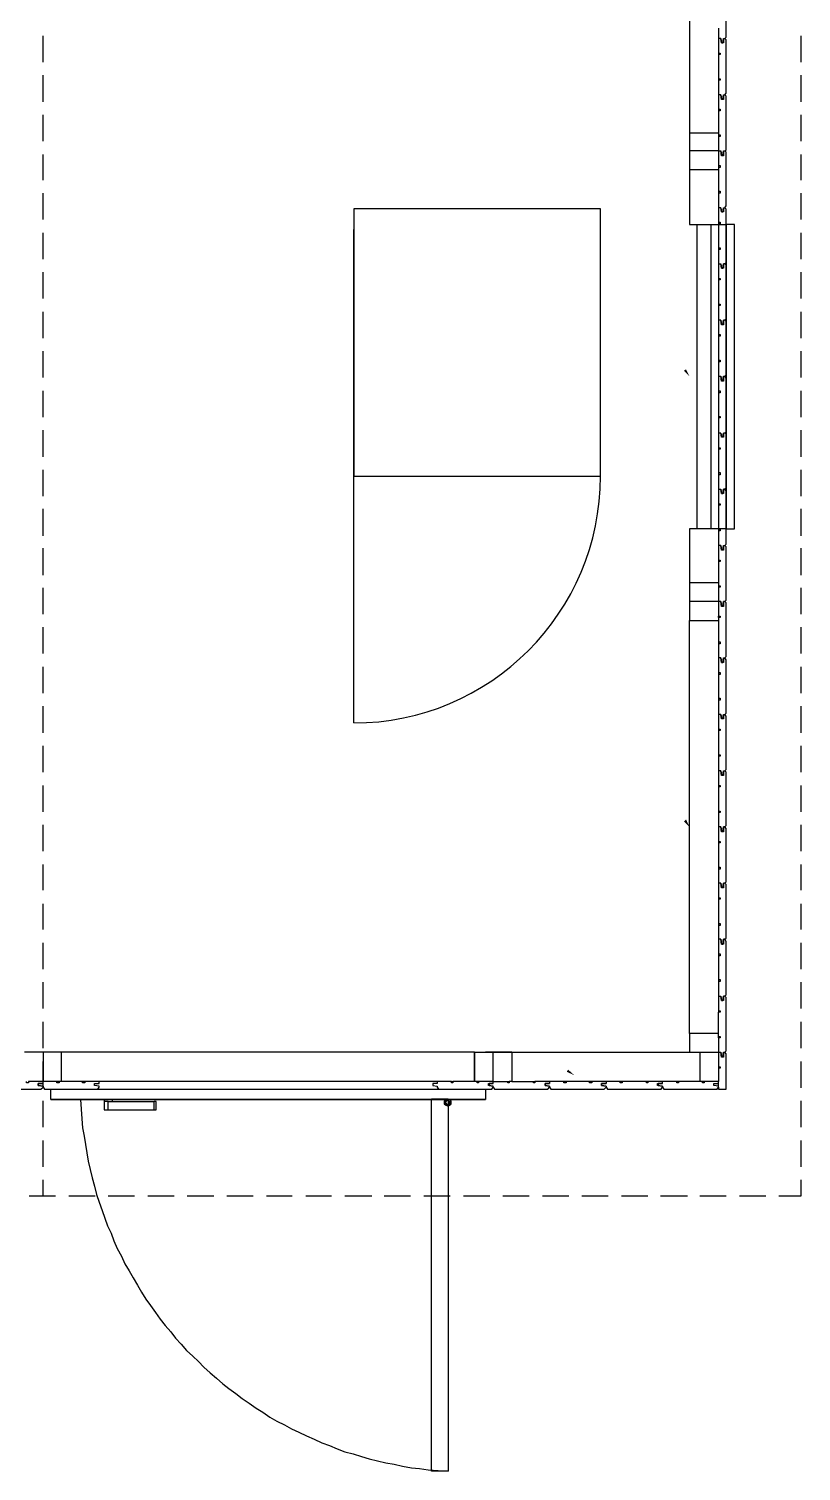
# Model space of a CAD drawing. Header units: millimetres. Extents: x -32864 to 44414, y -51818 to 3927.
# Drawn here: x -1190 to 688, y -42669 to -39162 of the extents above; entities that cross this region are included whole.
import ezdxf

# ---------------------------------------------------------------- set-up
doc = ezdxf.new("R2010")
doc.units = ezdxf.units.MM
doc.header["$MEASUREMENT"] = 0
doc.layers.get('0').update_dxf_attribs({"true_color": 0xffffff})
doc.layers.add('elements', color=4, linetype='Continuous', lineweight=25, true_color=0x00ffff)

# ---------------------------------------------------------------- blocks, each defined once
blk = doc.blocks.new('UpperView')
at = {"layer": 'elements'}
for points in [[(3408, 2010), (3416.4, 1993.2), (3402.9, 2006.7)], [(3408, 915.6), (3416.4, 897.1), (3402.9, 910.6)], [(3121.3, 306.9), (3136.5, 293.4), (3117.9, 301.8)]]:
    blk.add_hatch(color=256, dxfattribs=at).paths.add_polyline_path(points)
for points in [[(3502.4, 2541.2), (3505.8, 2542.9), (3505.8, 2674.4), (3502.4, 2677.8), (3505.8, 2681.2), (3505.8, 2811), (3502.4, 2814.4), (3505.8, 2817.8), (3505.8, 2947.6)], [(3487.2, 3590.1), (3416.4, 3590.1), (3416.4, 2585.1)], [(3487.2, 2839.7), (3487.2, 2827.9), (3487.2, 2816.1), (3487.2, 2804.3), (3487.2, 2792.5), (3487.2, 2780.7), (3487.2, 2768.9), (3487.2, 2757.1), (3487.2, 2745.3), (3487.2, 2733.5), (3487.2, 2721.7), (3487.2, 2709.8), (3487.2, 2698), (3487.2, 2686.2), (3487.2, 2674.4), (3487.2, 2662.6), (3487.2, 2650.8), (3487.2, 2639), (3487.2, 2585.1)], [(1844.8, 2757.1), (1844.8, 2821.1)], [(3492.3, 2814.4), (3487.2, 2814.4)], [(3492.3, 2814.4), (3492.3, 2814.4), (3494, 2804.3), (3497.3, 2804.3), (3499, 2814.4)], [(3499, 2814.4), (3499, 2804.3), (3494, 2804.3), (3492.3, 2814.4)], [(3499, 2814.4), (3502.4, 2814.4)], [(3687.9, 2757.1), (3687.9, 2821.1)], [(3487.2, 2779), (3490.6, 2779), (3490.6, 2775.6), (3487.2, 2775.6)], [(1844.8, 2660.9), (1844.8, 2725)], [(3487.2, 2716.6), (3490.6, 2716.6), (3490.6, 2713.2), (3487.2, 2713.2)], [(3687.9, 2660.9), (3687.9, 2725)], [(3492.3, 2677.8), (3487.2, 2677.8)], [(3492.3, 2677.8), (3492.3, 2677.8), (3494, 2667.7), (3497.3, 2667.7), (3499, 2677.8)], [(3499, 2677.8), (3499, 2666), (3494, 2666), (3492.3, 2677.8)], [(3499, 2677.8), (3502.4, 2677.8)], [(3487.2, 2642.4), (3490.6, 2642.4), (3490.6, 2639), (3487.2, 2639)], [(1844.8, 2564.8), (1844.8, 2628.9)], [(3687.9, 2564.8), (3687.9, 2628.9)], [(3416.4, 2585.1), (3487.2, 2585.1)], [(3416.4, 2585.1), (3416.4, 2541.2)], [(3487.2, 2585.1), (3487.2, 2541.2)], [(3487.2, 2580), (3490.6, 2580), (3490.6, 2576.6), (3487.2, 2576.6)], [(1844.8, 2470.4), (1844.8, 2532.8)], [(3487.2, 2541.2), (3416.4, 2541.2), (3416.4, 2495.7)], [(3487.2, 2541.2), (3492.3, 2541.2)], [(3487.2, 2541.2), (3487.2, 2505.8)], [(3492.3, 2541.2), (3492.3, 2541.2), (3494, 2531.1), (3497.3, 2531.1), (3499, 2541.2)], [(3499, 2541.2), (3499, 2529.4), (3494, 2529.4), (3492.3, 2541.2)], [(3499, 2541.2), (3502.4, 2541.2)], [(3502.4, 2266.4), (3505.8, 2269.7), (3505.8, 2399.6), (3502.4, 2402.9), (3505.8, 2408), (3505.8, 2537.8), (3502.4, 2541.2)], [(3687.9, 2470.4), (3687.9, 2532.8)], [(3416.4, 2495.7), (3416.4, 2362.5)], [(3416.4, 2495.7), (3487.2, 2495.7)], [(3487.2, 2505.8), (3490.6, 2505.8), (3490.6, 2500.7), (3487.2, 2500.7)], [(3487.2, 2505.8), (3487.2, 2495.7)], [(3487.2, 2495.7), (3487.2, 2438.4)], [(1844.8, 2374.3), (1844.8, 2438.4)], [(3487.2, 2443.4), (3490.6, 2443.4), (3490.6, 2438.4), (3487.2, 2438.4)], [(3487.2, 2438.4), (3487.2, 2402.9)], [(3687.9, 2374.3), (3687.9, 2438.4)], [(3492.3, 2402.9), (3487.2, 2402.9)], [(3487.2, 2402.9), (3487.2, 2367.5), (3487.2, 2362.5), (3487.2, 2355.7), (3487.2, 2349), (3487.2, 2342.2), (3487.2, 2335.5), (3487.2, 2330.4), (3487.2, 2323.7), (3487.2, 2316.9), (3487.2, 2310.2), (3487.2, 2303.5), (3487.2, 2298.4), (3487.2, 2291.7), (3487.2, 2284.9), (3487.2, 2278.2), (3487.2, 2271.4), (3487.2, 2266.4), (3487.2, 2259.6), (3487.2, 2252.9), (3487.2, 2246.1), (3487.2, 2239.4), (3487.2, 2234.3), (3487.2, 2227.6), (3487.2, 2220.8), (3487.2, 2214.1), (3487.2, 2207.3), (3487.2, 2200.6), (3487.2, 2195.5), (3487.2, 2188.8), (3487.2, 2182), (3487.2, 2175.3), (3487.2, 2168.6), (3487.2, 2163.5), (3487.2, 2156.7), (3487.2, 2150), (3487.2, 2143.3), (3487.2, 2136.5), (3487.2, 2131.5), (3487.2, 2124.7), (3487.2, 2118), (3487.2, 2111.2), (3487.2, 2104.5), (3487.2, 2099.4), (3487.2, 2092.7), (3487.2, 2085.9), (3487.2, 2079.2), (3487.2, 2072.4), (3487.2, 2067.4), (3487.2, 2060.6), (3487.2, 2053.9), (3487.2, 2047.1), (3487.2, 2040.4), (3487.2, 2033.7), (3487.2, 2028.6), (3487.2, 2021.8), (3487.2, 2015.1), (3487.2, 2008.4), (3487.2, 2001.6), (3487.2, 1996.6), (3487.2, 1989.8), (3487.2, 1983.1), (3487.2, 1976.3), (3487.2, 1969.6), (3487.2, 1964.5), (3487.2, 1957.8), (3487.2, 1952.7)], [(3492.3, 2402.9), (3492.3, 2402.9), (3494, 2392.8), (3497.3, 2392.8), (3499, 2402.9)], [(3499, 2402.9), (3499, 2392.8), (3494, 2392.8), (3492.3, 2402.9)], [(3499, 2402.9), (3502.4, 2402.9)], [(3416.4, 2362.5), (3505.8, 2362.5), (3505.8, 1622.2), (3416.4, 1622.2)], [(3434.9, 2362.5), (3468.7, 2362.5), (3468.7, 1622.2), (3434.9, 1622.2), (3434.9, 2362.5)], [(3487.2, 2367.5), (3490.6, 2367.5), (3490.6, 2364.2), (3487.2, 2364.2)], [(3505.8, 1622.2), (3526, 1622.2), (3526, 2362.5), (3505.8, 2362.5)], [(1844.8, 2278.2), (1844.8, 2342.2)], [(3687.9, 2278.2), (3687.9, 2342.2)], [(3487.2, 2305.1), (3490.6, 2305.1), (3490.6, 2301.8), (3487.2, 2301.8)], [(1844.8, 2182), (1844.8, 2246.1)], [(3487.2, 2266.4), (3492.3, 2266.4)], [(3492.3, 2266.4), (3492.3, 2266.4), (3494, 2256.2), (3497.3, 2256.2), (3499, 2266.4)], [(3499, 2266.4), (3499, 2256.2), (3494, 2256.2), (3492.3, 2266.4)], [(3502.4, 2266.4), (3499, 2266.4)], [(3502.4, 1993.2), (3505.8, 1996.6), (3505.8, 2126.4), (3502.4, 2129.8), (3505.8, 2133.1), (3505.8, 2263), (3502.4, 2266.4)], [(3505.8, 2266.4), (3502.4, 2266.4)], [(3505.8, 2269.7), (3505.8, 2263)], [(3687.9, 2182), (3687.9, 2246.1)], [(3487.2, 2230.9), (3490.6, 2230.9), (3490.6, 2227.6), (3487.2, 2227.6)], [(1844.8, 2085.9), (1844.8, 2150)], [(3487.2, 2168.6), (3490.6, 2168.6), (3490.6, 2165.2), (3487.2, 2165.2)], [(3687.9, 2085.9), (3687.9, 2150)], [(3492.3, 2129.8), (3487.2, 2129.8)], [(3492.3, 2129.8), (3492.3, 2129.8), (3494, 2119.7), (3497.3, 2119.7), (3499, 2129.8)], [(3499, 2129.8), (3499, 2118), (3494, 2118), (3492.3, 2129.8)], [(3502.4, 2129.8), (3499, 2129.8)], [(3505.8, 2133.1), (3505.8, 2126.4)], [(3487.2, 2094.4), (3490.6, 2094.4), (3490.6, 2091), (3487.2, 2091)], [(1844.8, 1989.8), (1844.8, 2053.9)], [(3687.9, 1989.8), (3687.9, 2053.9)], [(3487.2, 2032), (3490.6, 2032), (3490.6, 2028.6), (3487.2, 2028.6)], [(3487.2, 1993.2), (3492.3, 1993.2)], [(3492.3, 1993.2), (3492.3, 1993.2), (3494, 1983.1), (3497.3, 1983.1), (3499, 1993.2)], [(3499, 1993.2), (3499, 1981.4), (3494, 1981.4), (3492.3, 1993.2)], [(3499, 1993.2), (3502.4, 1993.2)], [(3502.4, 1718.3), (3505.8, 1721.7), (3505.8, 1853.2), (3502.4, 1854.9), (3505.8, 1858.3), (3505.8, 1988.1), (3502.4, 1993.2)], [(3505.8, 1996.6), (3505.8, 1988.1)], [(1844.8, 1893.7), (1844.8, 1957.8)], [(3487.2, 1957.8), (3490.6, 1957.8), (3490.6, 1952.7), (3487.2, 1952.7)], [(3487.2, 1952.7), (3487.2, 1895.4)], [(3687.9, 1893.7), (3687.9, 1957.8)], [(3487.2, 1895.4), (3490.6, 1895.4), (3490.6, 1892), (3487.2, 1892)], [(3487.2, 1895.4), (3487.2, 1892), (3487.2, 1885.3), (3487.2, 1880.2), (3487.2, 1875.1), (3487.2, 1870.1), (3487.2, 1865), (3487.2, 1858.3), (3487.2, 1853.2), (3487.2, 1848.2), (3487.2, 1843.1), (3487.2, 1838), (3487.2, 1831.3), (3487.2, 1826.2), (3487.2, 1821.2), (3487.2, 1816.1), (3487.2, 1811.1), (3487.2, 1804.3), (3487.2, 1799.3), (3487.2, 1794.2), (3487.2, 1789.1), (3487.2, 1784.1), (3487.2, 1777.3), (3487.2, 1772.3), (3487.2, 1767.2), (3487.2, 1762.2), (3487.2, 1757.1), (3487.2, 1750.4), (3487.2, 1745.3), (3487.2, 1740.2), (3487.2, 1735.2), (3487.2, 1730.1), (3487.2, 1725.1), (3487.2, 1718.3), (3487.2, 1713.3), (3487.2, 1708.2), (3487.2, 1703.1), (3487.2, 1698.1), (3487.2, 1691.3), (3487.2, 1686.3), (3487.2, 1681.2), (3487.2, 1676.2), (3487.2, 1671.1), (3487.2, 1664.4), (3487.2, 1659.3), (3487.2, 1654.2), (3487.2, 1649.2), (3487.2, 1644.1), (3487.2, 1637.4), (3487.2, 1632.3), (3487.2, 1627.3), (3487.2, 1622.2), (3487.2, 1617.1), (3487.2, 1610.4), (3487.2, 1605.3), (3487.2, 1600.3), (3487.2, 1595.2), (3487.2, 1590.2), (3487.2, 1583.4), (3487.2, 1578.4), (3487.2, 1573.3), (3487.2, 1568.2), (3487.2, 1563.2), (3487.2, 1556.4), (3487.2, 1551.4), (3487.2, 1546.3), (3487.2, 1542.9)], [(1844.8, 1797.6), (1844.8, 1861.7)], [(3687.9, 1797.6), (3687.9, 1861.7)], [(3492.3, 1854.9), (3487.2, 1854.9)], [(3492.3, 1854.9), (3492.3, 1854.9), (3494, 1846.5), (3497.3, 1846.5), (3499, 1854.9)], [(3499, 1854.9), (3499, 1844.8), (3494, 1844.8), (3492.3, 1854.9)], [(3502.4, 1854.9), (3499, 1854.9)], [(3505.8, 1858.3), (3505.8, 1853.2)], [(3487.2, 1819.5), (3490.6, 1819.5), (3490.6, 1816.1), (3487.2, 1816.1)], [(1844.8, 1701.5), (1844.8, 1765.5)], [(3487.2, 1758.8), (3490.6, 1758.8), (3490.6, 1753.7), (3487.2, 1753.7)], [(3687.9, 1701.5), (3687.9, 1765.5)], [(3505.8, 1721.7), (3505.8, 1714.9)], [(3487.2, 1718.3), (3492.3, 1718.3)], [(3492.3, 1718.3), (3492.3, 1718.3), (3494, 1708.2), (3497.3, 1708.2), (3499, 1718.3)], [(3499, 1718.3), (3499, 1708.2), (3494, 1708.2), (3492.3, 1718.3)], [(3502.4, 1718.3), (3499, 1718.3)], [(3502.4, 1445.1), (3505.8, 1448.5), (3505.8, 1578.4), (3502.4, 1581.7), (3505.8, 1585.1), (3505.8, 1714.9), (3502.4, 1718.3)], [(3502.4, 1718.3), (3505.8, 1718.3)], [(1844.8, 1605.3), (1844.8, 1671.1)], [(3487.2, 1682.9), (3490.6, 1682.9), (3490.6, 1679.5), (3487.2, 1679.5)], [(3687.9, 1605.3), (3687.9, 1671.1)], [(3416.4, 1622.2), (3416.4, 1490.7)], [(3487.2, 1620.5), (3490.6, 1620.5), (3490.6, 1617.1), (3487.2, 1617.1)], [(3492.3, 1581.7), (3487.2, 1581.7)], [(3492.3, 1581.7), (3492.3, 1581.7), (3494, 1571.6), (3497.3, 1571.6), (3499, 1581.7)], [(3499, 1581.7), (3499, 1569.9), (3494, 1569.9), (3492.3, 1581.7)], [(3499, 1581.7), (3502.4, 1581.7)], [(1844.8, 1509.2), (1844.8, 1575)], [(3487.2, 1546.3), (3490.6, 1546.3), (3490.6, 1542.9), (3487.2, 1542.9)], [(3687.9, 1509.2), (3687.9, 1575)], [(3487.2, 1542.9), (3487.2, 1490.7)], [(1844.8, 1414.8), (1844.8, 1478.9)], [(3487.2, 1490.7), (3416.4, 1490.7), (3416.4, 1445.1)], [(3487.2, 1490.7), (3487.2, 1480.6)], [(3487.2, 1483.9), (3490.6, 1483.9), (3490.6, 1480.6), (3487.2, 1480.6)], [(3487.2, 1480.6), (3487.2, 1445.1)], [(3687.9, 1414.8), (3687.9, 1478.9)], [(3487.2, 1445.1), (3416.4, 1445.1), (3416.4, 1399.6)], [(3487.2, 264.7), (3487.2, 259.7), (3505.8, 259.7), (3505.8, 345.7), (3502.4, 349.1), (3505.8, 352.4), (3505.8, 482.3), (3502.4, 485.6), (3505.8, 489), (3505.8, 618.9), (3502.4, 623.9), (3505.8, 625.6), (3505.8, 757.1), (3502.4, 760.5), (3505.8, 763.9), (3505.8, 893.7), (3502.4, 897.1), (3505.8, 900.5), (3505.8, 1030.3), (3502.4, 1033.7), (3505.8, 1037.1), (3505.8, 1166.9), (3502.4, 1170.3), (3505.8, 1173.6), (3505.8, 1303.5), (3502.4, 1308.6), (3505.8, 1311.9), (3505.8, 1441.8), (3502.4, 1445.1)], [(3492.3, 1445.1), (3487.2, 1445.1)], [(3487.2, 1445.1), (3487.2, 1409.7)], [(3492.3, 1445.1), (3492.3, 1445.1), (3494, 1435), (3497.3, 1435), (3499, 1445.1)], [(3499, 1445.1), (3499, 1433.3), (3494, 1433.3), (3492.3, 1445.1)], [(3502.4, 1445.1), (3499, 1445.1)], [(3487.2, 1409.7), (3490.6, 1409.7), (3490.6, 1406.4), (3487.2, 1406.4)], [(3487.2, 1406.4), (3487.2, 1409.7)], [(3487.2, 1406.4), (3487.2, 1399.6), (3487.2, 1386.1), (3487.2, 1372.6), (3487.2, 1359.1), (3487.2, 1345.6), (3487.2, 1330.5), (3487.2, 1317), (3487.2, 1303.5), (3487.2, 1290), (3487.2, 1276.5), (3487.2, 1263), (3487.2, 1249.5), (3487.2, 1236), (3487.2, 1222.6), (3487.2, 1209.1), (3487.2, 1195.6), (3487.2, 1180.4), (3487.2, 1166.9), (3487.2, 1153.4), (3487.2, 1139.9), (3487.2, 1126.4), (3487.2, 1112.9), (3487.2, 1099.5), (3487.2, 1086), (3487.2, 1072.5), (3487.2, 1059), (3487.2, 1043.8), (3487.2, 1030.3), (3487.2, 1016.8), (3487.2, 1003.3), (3487.2, 989.8), (3487.2, 976.4), (3487.2, 962.9), (3487.2, 949.4), (3487.2, 935.9), (3487.2, 922.4), (3487.2, 907.2), (3487.2, 893.7), (3487.2, 880.2), (3487.2, 866.7), (3487.2, 853.3), (3487.2, 839.8), (3487.2, 826.3), (3487.2, 812.8), (3487.2, 799.3), (3487.2, 785.8), (3487.2, 770.6), (3487.2, 757.1), (3487.2, 743.6), (3487.2, 730.2), (3487.2, 716.7), (3487.2, 703.2), (3487.2, 689.7), (3487.2, 676.2), (3487.2, 662.7), (3487.2, 649.2), (3487.2, 634), (3487.2, 620.6), (3487.2, 607.1), (3487.2, 593.6), (3487.2, 580.1), (3487.2, 566.6), (3487.2, 553.1), (3487.2, 539.6), (3487.2, 526.1), (3487.2, 521.1)], [(1844.8, 1318.7), (1844.8, 1382.7)], [(3487.2, 394.6), (3416.4, 394.6), (3416.4, 1399.6), (3487.2, 1399.6)], [(3687.9, 1318.7), (3687.9, 1382.7)], [(3487.2, 1347.3), (3490.6, 1347.3), (3490.6, 1342.3), (3487.2, 1342.3)], [(3492.3, 1308.6), (3487.2, 1308.6)], [(3492.3, 1308.6), (3492.3, 1308.6), (3494, 1296.7), (3497.3, 1296.7), (3499, 1308.6)], [(3499, 1308.6), (3499, 1296.7), (3494, 1296.7), (3492.3, 1308.6)], [(3499, 1308.6), (3502.4, 1308.6)], [(1844.8, 1222.6), (1844.8, 1286.6)], [(3487.2, 1273.1), (3490.6, 1273.1), (3490.6, 1268.1), (3487.2, 1268.1)], [(3687.9, 1222.6), (3687.9, 1286.6)], [(3487.2, 1210.7), (3490.6, 1210.7), (3490.6, 1205.7), (3487.2, 1205.7)], [(1844.8, 1126.4), (1844.8, 1190.5)], [(3492.3, 1170.3), (3487.2, 1170.3)], [(3492.3, 1170.3), (3492.3, 1170.3), (3494, 1161.8), (3497.3, 1161.8), (3499, 1170.3)], [(3499, 1170.3), (3499, 1160.2), (3494, 1160.2), (3492.3, 1170.3)], [(3499, 1170.3), (3502.4, 1170.3)], [(3687.9, 1126.4), (3687.9, 1190.5)], [(3487.2, 1134.9), (3490.6, 1134.9), (3490.6, 1131.5), (3487.2, 1131.5)], [(1844.8, 1030.3), (1844.8, 1094.4)], [(3687.9, 1030.3), (3687.9, 1094.4)], [(3487.2, 1072.5), (3490.6, 1072.5), (3490.6, 1069.1), (3487.2, 1069.1)], [(3492.3, 1033.7), (3487.2, 1033.7)], [(3492.3, 1033.7), (3492.3, 1033.7), (3494, 1023.6), (3497.3, 1023.6), (3499, 1033.7)], [(3499, 1033.7), (3499, 1021.9), (3494, 1021.9), (3492.3, 1033.7)], [(3499, 1033.7), (3502.4, 1033.7)], [(1844.8, 934.2), (1844.8, 998.3)], [(3487.2, 998.3), (3490.6, 998.3), (3490.6, 994.9), (3487.2, 994.9)], [(3687.9, 934.2), (3687.9, 998.3)], [(3487.2, 935.9), (3490.6, 935.9), (3490.6, 932.5), (3487.2, 932.5)], [(1844.8, 838.1), (1844.8, 902.2)], [(3492.3, 897.1), (3487.2, 897.1)], [(3492.3, 897.1), (3492.3, 897.1), (3494, 887), (3497.3, 887), (3499, 897.1)], [(3499, 897.1), (3499, 885.3), (3494, 885.3), (3492.3, 897.1)], [(3502.4, 897.1), (3499, 897.1)], [(3687.9, 838.1), (3687.9, 902.2)], [(3487.2, 861.7), (3490.6, 861.7), (3490.6, 858.3), (3487.2, 858.3)], [(1844.8, 743.6), (1844.8, 806)], [(3487.2, 799.3), (3490.6, 799.3), (3490.6, 794.2), (3487.2, 794.2)], [(3687.9, 743.6), (3687.9, 806)], [(3492.3, 760.5), (3487.2, 760.5)], [(3492.3, 760.5), (3492.3, 760.5), (3494, 750.4), (3497.3, 750.4), (3499, 760.5)], [(3499, 760.5), (3499, 748.7), (3494, 748.7), (3492.3, 760.5)], [(3502.4, 760.5), (3499, 760.5)], [(1844.8, 647.5), (1844.8, 709.9)], [(3487.2, 725.1), (3490.6, 725.1), (3490.6, 721.7), (3487.2, 721.7)], [(3687.9, 647.5), (3687.9, 709.9)], [(3487.2, 662.7), (3490.6, 662.7), (3490.6, 657.6), (3487.2, 657.6)], [(1844.8, 551.4), (1844.8, 615.5)], [(3492.3, 623.9), (3487.2, 623.9)], [(3492.3, 623.9), (3492.3, 623.9), (3494, 612.1), (3497.3, 612.1), (3499, 623.9)], [(3499, 623.9), (3499, 612.1), (3494, 612.1), (3492.3, 623.9)], [(3502.4, 623.9), (3499, 623.9)], [(3687.9, 551.4), (3687.9, 615.5)], [(3487.2, 588.5), (3490.6, 588.5), (3490.6, 583.5), (3487.2, 583.5)], [(3487.2, 526.1), (3490.6, 526.1), (3490.6, 521.1), (3487.2, 521.1)], [(1844.8, 455.3), (1844.8, 519.4)], [(3487.2, 521.1), (3487.2, 485.6)], [(3687.9, 455.3), (3687.9, 519.4)], [(3487.2, 485.6), (3492.3, 485.6)], [(3487.2, 485.6), (3487.2, 446.9)], [(3492.3, 485.6), (3492.3, 485.6), (3494, 475.5), (3497.3, 475.5), (3499, 485.6)], [(3499, 485.6), (3499, 475.5), (3494, 475.5), (3492.3, 485.6)], [(3502.4, 485.6), (3499, 485.6)], [(1844.8, 359.2), (1844.8, 423.3)], [(3487.2, 450.2), (3490.6, 450.2), (3490.6, 446.9), (3487.2, 446.9)], [(3487.2, 387.8), (3487.2, 446.9)], [(3687.9, 359.2), (3687.9, 423.3)], [(3416.4, 394.6), (3416.4, 349.1)], [(3487.2, 387.8), (3490.6, 387.8), (3490.6, 384.5), (3487.2, 384.5)], [(3487.2, 384.5), (3487.2, 387.8)], [(3487.2, 384.5), (3487.2, 349.1)], [(1844.8, 349.1), (1799.3, 349.1)], [(2893.7, 349.1), (1844.8, 349.1), (1844.8, 278.2)], [(1844.8, 263.1), (1844.8, 327.1)], [(1888.6, 349.1), (1888.6, 278.2)], [(2900.4, 278.2), (2893.7, 278.2), (2893.7, 349.1), (2893.7, 278.2), (2841.4, 278.2)], [(2893.7, 349.1), (3441.7, 349.1)], [(2939.2, 349.1), (2920.6, 349.1)], [(2984.7, 349.1), (2939.2, 349.1)], [(2939.2, 278.2), (2939.2, 349.1)], [(2984.7, 349.1), (2984.7, 278.2)], [(3441.7, 349.1), (3441.7, 278.2)], [(3441.7, 349.1), (3487.2, 349.1)], [(3487.2, 349.1), (3492.3, 349.1)], [(3487.2, 349.1), (3487.2, 313.6)], [(3492.3, 349.1), (3492.3, 349.1), (3494, 338.9), (3497.3, 338.9), (3499, 349.1)], [(3499, 349.1), (3499, 337.3), (3494, 337.3), (3492.3, 349.1)], [(3499, 349.1), (3502.4, 349.1)], [(3687.9, 263.1), (3687.9, 327.1)], [(3487.2, 313.6), (3490.6, 313.6), (3490.6, 310.3), (3487.2, 310.3)], [(3487.2, 313.6), (3487.2, 278.2)], [(1706.5, 264.7), (1709.9, 259.7), (1839.7, 259.7), (1844.8, 264.7)], [(1844.8, 278.2), (1809.4, 278.2), (1809.4, 274.9), (1804.3, 274.9), (1804.3, 278.2)], [(1844.8, 273.2), (1844.8, 273.2), (1833, 273.2), (1833, 268.1), (1844.8, 266.4), (1844.8, 264.7)], [(1844.8, 266.4), (1833, 268.1), (1833, 273.2), (1844.8, 273.2)], [(1844.8, 273.2), (1844.8, 278.2)], [(1888.6, 278.2), (1844.8, 278.2)], [(1844.8, 264.7), (1848.2, 259.7), (1863.3, 259.7)], [(1863.3, 259.7), (2920.6, 259.7), (2920.6, 234.4), (1863.3, 234.4), (1863.3, 259.7)], [(1883.6, 278.2), (1883.6, 274.9), (1878.5, 274.9), (1878.5, 278.2)], [(1940.9, 278.2), (1888.6, 278.2)], [(1946, 278.2), (1946, 274.9), (1940.9, 274.9), (1940.9, 278.2)], [(2838, 278.2), (1940.9, 278.2)], [(1978, 259.7), (1981.4, 264.7), (1981.4, 266.4), (1969.6, 268.1), (1969.6, 273.2), (1981.4, 273.2), (1981.4, 278.2)], [(2802.6, 278.2), (2802.6, 273.2), (2792.5, 273.2), (2792.5, 268.1), (2802.6, 266.4), (2802.6, 264.7), (2806, 259.7)], [(2838, 278.2), (2841.4, 278.2), (2841.4, 274.9), (2838, 274.9), (2838, 278.2)], [(2903.8, 278.2), (2903.8, 274.9), (2900.4, 274.9), (2900.4, 278.2)], [(2939.2, 278.2), (2900.4, 278.2)], [(2920.6, 259.7), (2935.8, 259.7), (2939.2, 264.7)], [(2939.2, 266.4), (2927.4, 268.1), (2927.4, 273.2), (2939.2, 273.2)], [(2939.2, 273.2), (2939.2, 273.2), (2929.1, 273.2), (2929.1, 268.1), (2939.2, 266.4), (2939.2, 266.4)], [(2939.2, 273.2), (2939.2, 278.2), (2974.6, 278.2)], [(2939.2, 264.7), (2939.2, 266.4)], [(2939.2, 264.7), (2942.6, 259.7), (3072.4, 259.7), (3075.8, 264.7)], [(2978, 274.9), (2974.6, 274.9), (2974.6, 278.2)], [(2974.6, 278.2), (2978, 278.2)], [(2984.7, 278.2), (2978, 278.2), (2978, 274.9)], [(2984.7, 278.2), (3037, 278.2)], [(3037, 278.2), (3040.4, 278.2), (3040.4, 274.9), (3037, 274.9), (3037, 278.2)], [(3116.2, 278.2), (3040.4, 278.2)], [(3075.8, 278.2), (3075.8, 273.2), (3065.7, 273.2), (3065.7, 268.1), (3075.8, 266.4), (3075.8, 264.7)], [(3075.8, 266.4), (3065.7, 268.1), (3065.7, 273.2), (3075.8, 273.2)], [(3075.8, 264.7), (3079.1, 259.7), (3209, 259.7), (3214, 264.7)], [(3116.2, 278.2), (3116.2, 274.9), (3111.2, 274.9), (3111.2, 278.2)], [(3173.6, 278.2), (3116.2, 278.2)], [(3178.6, 278.2), (3178.6, 274.9), (3173.6, 274.9), (3173.6, 278.2)], [(3252.8, 278.2), (3173.6, 278.2)], [(3214, 278.2), (3214, 273.2), (3202.2, 273.2), (3202.2, 268.1), (3214, 266.4), (3214, 264.7)], [(3214, 266.4), (3202.2, 268.1), (3202.2, 273.2), (3214, 273.2)], [(3214, 264.7), (3217.4, 259.7), (3347.3, 259.7), (3350.6, 264.7)], [(3252.8, 278.2), (3252.8, 274.9), (3247.8, 274.9), (3247.8, 278.2)], [(3311.8, 278.2), (3252.8, 278.2)], [(3315.2, 278.2), (3315.2, 274.9), (3311.8, 274.9), (3311.8, 278.2)], [(3389.4, 278.2), (3311.8, 278.2)], [(3350.6, 266.4), (3338.8, 268.1), (3338.8, 273.2), (3350.6, 273.2)], [(3350.6, 273.2), (3350.6, 273.2), (3340.5, 273.2), (3340.5, 268.1), (3350.6, 266.4), (3350.6, 264.7)], [(3350.6, 273.2), (3350.6, 278.2)], [(3350.6, 264.7), (3354, 259.7), (3483.8, 259.7), (3487.2, 264.7)], [(3389.4, 274.9), (3386, 274.9), (3386, 278.2)], [(3441.7, 278.2), (3389.4, 278.2), (3389.4, 274.9)], [(3448.4, 278.2), (3441.7, 278.2)], [(3451.8, 278.2), (3451.8, 274.9), (3448.4, 274.9), (3448.4, 278.2)], [(3487.2, 278.2), (3448.4, 278.2)], [(3487.2, 266.4), (3475.4, 268.1), (3475.4, 273.2), (3487.2, 273.2)], [(3487.2, 264.7), (3487.2, 278.2)], [(1844.8, 166.9), (1844.8, 231)], [(1863.3, 234.4), (2920.6, 234.4)], [(1935.8, 234.4), (1939.2, 187.2), (1940.9, 165.3), (1944.3, 145), (1947.7, 124.8), (1951, 104.5), (1954.4, 84.3), (1959.5, 64.1), (1964.5, 43.8), (1969.6, 23.6), (1974.6, 3.4), (1981.4, -15.2), (1988.1, -35.4), (1994.9, -54), (2001.6, -72.5), (2010, -91.1), (2016.8, -109.6), (2025.2, -128.2), (2035.3, -146.7), (2043.8, -165.3), (2053.9, -182.1), (2064, -199), (2074.1, -217.5), (2084.2, -234.4), (2094.4, -251.3), (2106.2, -266.4), (2118, -283.3), (2129.8, -300.2), (2141.6, -315.3), (2155.1, -330.5), (2166.9, -345.7), (2180.4, -360.9), (2193.8, -376), (2209, -389.5), (2222.5, -403), (2236, -416.5), (2251.2, -430), (2266.4, -443.5), (2281.5, -457), (2296.7, -468.8), (2313.6, -480.6), (2328.7, -492.4), (2345.6, -504.2), (2362.5, -516), (2379.3, -526.1), (2396.2, -537.9), (2413.1, -548), (2431.6, -556.5), (2448.5, -566.6), (2467, -575), (2485.6, -583.5), (2504.1, -591.9), (2522.7, -600.3), (2541.2, -607.1), (2559.8, -615.5), (2578.3, -622.2), (2598.6, -627.3), (2618.8, -634), (2637.3, -639.1), (2657.6, -644.2), (2677.8, -649.2), (2698, -652.6), (2718.3, -657.6), (2740.2, -661), (2760.4, -662.7), (2780.7, -666.1), (2829.6, -669.5), (2789.1, -669.5), (2789.1, 236.1), (2829.6, 236.1), (2829.6, -669.5)], [(1993.2, 234.4), (1993.2, 229.3)], [(1993.2, 229.3), (1993.2, 229.3), (1993.2, 209.1), (2003.3, 209.1)], [(1994.9, 229.3), (1993.2, 229.3)], [(2003.3, 229.3), (1994.9, 229.3)], [(2003.3, 209.1), (2003.3, 229.3), (2114.6, 229.3)], [(2013.4, 229.3), (2013.4, 234.4)], [(2114.6, 209.1), (2119.7, 209.1), (2119.7, 229.3), (2114.6, 229.3)], [(2114.6, 209.1), (2114.6, 229.3)], [(2821.1, 231), (2821.1, 231), (2822.8, 234.4)], [(2821.1, 231), (2824.5, 234.4)], [(2821.1, 234.4), (2821.1, 227.6), (2821.1, 229.3)], [(2821.1, 231), (2821.1, 229.3)], [(2821.1, 222.6), (2821.1, 227.6), (2821.1, 231)], [(2821.1, 227.6), (2821.1, 222.6), (2821.1, 222.6)], [(2821.1, 222.6), (2824.5, 220.9)], [(2824.5, 220.9), (2821.1, 222.6)], [(2822.8, 234.4), (2822.8, 234.4), (2824.5, 234.4)], [(2832.9, 227.6), (2832.9, 229.3), (2831.3, 231), (2827.9, 232.7), (2826.2, 231), (2824.5, 229.3), (2822.8, 227.6), (2824.5, 224.3), (2826.2, 222.6), (2827.9, 222.6), (2831.3, 222.6), (2832.9, 224.3), (2832.9, 227.6)], [(2824.5, 234.4), (2827.9, 234.4)], [(2826.2, 234.4), (2824.5, 234.4)], [(2824.5, 220.9), (2827.9, 219.2), (2827.9, 219.2)], [(2827.9, 219.2), (2824.5, 220.9)], [(2827.9, 219.2), (2831.3, 219.2), (2832.9, 220.9)], [(2832.9, 220.9), (2827.9, 219.2)], [(2829.6, 236.1), (2829.6, -669.5)], [(2831.3, 234.4), (2832.9, 234.4), (2829.6, 234.4)], [(2836.3, 231), (2834.6, 232.7), (2832.9, 234.4)], [(2832.9, 234.4), (2836.3, 231)], [(2832.9, 220.9), (2836.3, 222.6)], [(2836.3, 222.6), (2832.9, 220.9)], [(2836.3, 222.6), (2836.3, 226), (2836.3, 229.3), (2836.3, 231), (2836.3, 227.6), (2836.3, 222.6)], [(3687.9, 166.9), (3687.9, 231)], [(2003.3, 209.1), (2114.6, 209.1)], [(1844.8, 70.8), (1844.8, 134.9)], [(3687.9, 70.8), (3687.9, 134.9)], [(1844.8, 0), (1844.8, 38.8)], [(3687.9, 0), (3687.9, 38.8)], [(1811.1, 0), (1875.1, 0)], [(1907.2, 0), (1971.3, 0)], [(2003.3, 0), (2067.4, 0)], [(2099.4, 0), (2163.5, 0)], [(2195.5, 0), (2259.6, 0)], [(2291.7, 0), (2355.7, 0)], [(2387.8, 0), (2450.2, 0)], [(2483.9, 0), (2546.3, 0)], [(2578.3, 0), (2644.1, 0)], [(2674.4, 0), (2738.5, 0)], [(2770.6, 0), (2834.6, 0)], [(2866.7, 0), (2930.8, 0)], [(2962.8, 0), (3026.9, 0)], [(3058.9, 0), (3123, 0)], [(3155, 0), (3219.1, 0)], [(3251.1, 0), (3315.2, 0)], [(3345.6, 0), (3411.3, 0)], [(3441.7, 0), (3505.8, 0)], [(3537.8, 0), (3601.9, 0)], [(3633.9, 0), (3687.9, 0)]]:
    blk.add_lwpolyline(points, dxfattribs=at)
blk = doc.blocks.new('refrigerator')
for p, q in [((600, 0), (0, 0)), ((0, 0), (0, -650)), ((600, -650), (600, 0)), ((0, -650), (0, -50)), ((0, -650), (600, -650)), ((0, -1250), (0, -650))]:
    blk.add_line(p, q)
blk.add_arc((0, -650), 600, 270, 0)

msp = doc.modelspace()

# ---------------------------------------------------------------- block references
for name, p in [('UpperView', (-3000, -42000)), ('refrigerator', (-400, -39600))]:
    msp.add_blockref(name, p)

doc.saveas('drawing.dxf')
